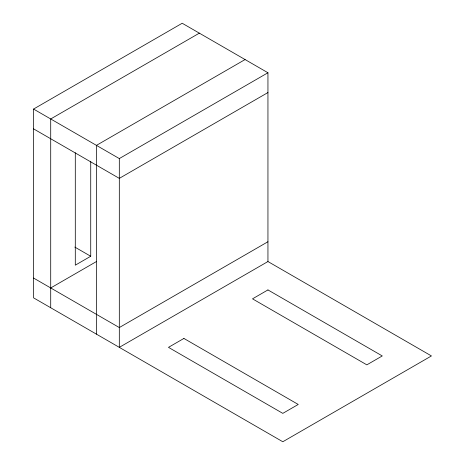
<?xml version="1.0" encoding="UTF-8"?>
<svg xmlns="http://www.w3.org/2000/svg" width="465" height="465" viewBox="0 0 465 465"><rect width="100%" height="100%" fill="white"/><g stroke="black" fill="none" stroke-linecap="round" stroke-linejoin="round"><path stroke-width="0.7" d="M33.561 109.06L182.193 23.25L267.945 72.755L267.945 261.545L431.439 355.94L282.807 441.75L33.561 297.85L33.561 109.06L119.313 158.571L267.945 72.755M199.346 33.149L50.714 118.964L50.714 307.754M245.078 59.555L96.447 145.365L96.447 334.155M267.945 92.558L119.313 178.374L33.561 128.863M90.727 161.239L90.727 256.262L75.295 265.178L75.295 152.741M50.714 287.951L96.54 261.493M267.945 241.742L119.313 327.552L33.561 278.047M267.945 261.545L119.313 347.355L119.313 158.571M74.801 247.072L90.727 256.262M183.907 338.444L168.475 347.355L282.807 413.368L298.239 404.457L183.907 338.444M267.945 289.928L252.507 298.838L366.839 364.851L382.276 355.94L267.945 289.928"/></g></svg>
